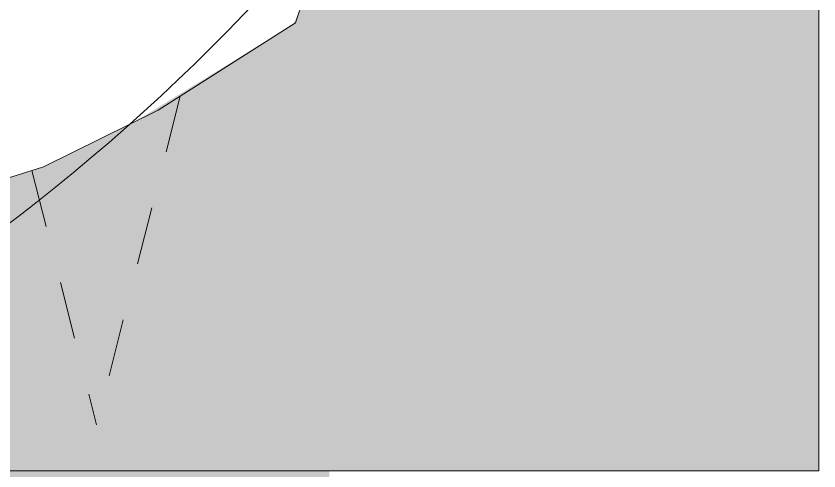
# Model space of a CAD drawing. Header units: metres. Extents: x 3856 to 4207, y -1118 to -691.
# Drawn here: x 3976.567 to 3977.957, y -967.239 to -966.451 of the extents above; entities that cross this region are included whole.
import ezdxf

# ---------------------------------------------------------------- set-up
doc = ezdxf.new("R2010")
doc.units = ezdxf.units.M
doc.linetypes.add('Trazo', pattern=[0.006, 0.003, -0.003])
for name, color, linetype, lineweight in [('_Hidden Lines_', 7, 'Trazo', 9), ('Parking', 7, 'Continuous', 9), ('Planting', 7, 'Continuous', 9), ('Surface Pattern', 7, 'Continuous', 9)]:
    doc.layers.add(name, color=color, linetype=linetype, lineweight=lineweight)

# ---------------------------------------------------------------- blocks, each defined once
blk = doc.blocks.new('M_RPC Árbol - Caducifolio - Chopo de Lombardía - 12_2 metros-V104-IMPLANTACIÓN - KIT COMERCIAL')
at = {"layer": 'Planting'}
for p, q in [((2.4944, -2.3251), (2.5608, -2.1276)), ((2.2565, -2.4761), (2.4944, -2.3251)), ((2.0584, -2.5745), (2.2565, -2.4761)), ((1.9231, -2.617), (2.0584, -2.5745))]:
    blk.add_line(p, q, dxfattribs=at)
blk.add_arc((-0.0275, 0.0085), 3.3603, 180, 360, dxfattribs=at)
blk = doc.blocks.new('Cour Parqueadero verde - 5_00x2_50 p-V1046-IMPLANTACIÓN - KIT COMERCIAL')
at = {"layer": 'Parking', "true_color": 0xc1ce84}
h = blk.add_hatch(color=53, dxfattribs=at)
h.paths.add_polyline_path([(-0.3146, -2.5), (1.2454, -2.5), (1.2454, 2.5), (1.0454, 2.5), (1.0454, -1.7), (0.3477, -1.7), (0.336, -1.726), (0.0634, -1.8938), (-0.0962, -1.973), (-0.2315, -2.0156), (-0.3539, -2.1504), (-0.4846, -2.1504), (-0.5816, -2.2059), (-0.5622, -2.3443), (-0.8569, -2.5), (-0.3848, -2.5)])
h.paths.add_polyline_path([(-1.2546, -1.9017), (-1.0885, -1.8358), (-0.8669, -1.8047), (-0.7623, -1.738), (-0.6684, -1.7), (-1.0546, -1.7), (-1.0546, 2.5), (-1.2546, 2.5), (-1.2546, 0.5247), (-1.1416, 0.5766), (-1.1327, 0.4349), (-1.1739, 0.3125), (-1.207, 0.1329), (-1.2546, 0.1311), (-1.2546, -1.8404)])
h.paths.add_polyline_path([(-0.3146, -1.3591), (-0.2952, -1.348), (-0.1703, -1.348), (-0.0541, -1.2201), (0.1019, -1.1672), (0.3054, -1.0626), (0.3054, -0.8839), (0.2033, -0.9197), (0.0328, -0.7697), (0.0068, -0.5842), (-0.1765, -0.4079), (-0.3146, -0.3657), (-0.3146, -1.3549)])
h.paths.add_polyline_path([(0.3054, -0.5627), (0.3054, 2.5), (-0.3146, 2.5), (-0.3146, -0.1979), (-0.1655, -0.2611), (-0.0885, -0.1846), (0.1587, -0.2674), (0.1713, -0.5244), (0.2794, -0.5552)])
h.paths.add_polyline_path([(-1.2546, 0.1796), (-1.2521, 0.187), (-1.2546, 0.187)])
at = {"layer": '_Hidden Lines_'}
for p in [(0.1402, -1.8504), (-0.1165, -1.9794)]:
    blk.add_line(p, (-0.0046, -2.42), dxfattribs=at)
at = {"layer": 'Parking'}
for p, q in [((1.2454, -2.5), (1.2454, 2.5)), ((-0.8569, -2.5), (1.2454, -2.5))]:
    blk.add_line(p, q, dxfattribs=at)

msp = doc.modelspace()

# ---------------------------------------------------------------- hatches: boundary and pattern name
at = {"layer": 'Surface Pattern', "true_color": 0xcdcdcd}
msp.add_hatch(color=254, dxfattribs=at).paths.add_polyline_path([(3973.0322, -968.8273), (3977.1098, -968.8273), (3977.1098, -967.2388), (3975.8544, -967.2388), (3975.7529, -967.2799), (3975.6568, -967.3404), (3975.4129, -967.3747), (3975.1917, -967.4764), (3975.1264, -967.2273), (3974.9002, -967.2388), (3974.9709, -967.4133), (3974.9311, -967.4659), (3974.7496, -967.515), (3974.5089, -967.4782), (3974.3805, -967.4022), (3974.2905, -967.4854), (3974.0761, -967.5074), (3973.8987, -967.4934), (3973.7536, -967.4668), (3973.7208, -967.4009), (3973.6155, -967.3216), (3973.3845, -967.3541), (3973.1373, -967.2712), (3973.1286, -967.2388), (3971.6098, -967.2388), (3971.6098, -968.8273), (3971.8318, -968.8273)])

# ---------------------------------------------------------------- block references
at = {"layer": 'Parking'}
msp.add_blockref('Cour Parqueadero verde - 5_00x2_50 p-V1046-IMPLANTACIÓN - KIT COMERCIAL', (3976.7114, -964.7388), dxfattribs=at)
at = {"layer": 'Planting'}
msp.add_blockref('M_RPC Árbol - Caducifolio - Chopo de Lombardía - 12_2 metros-V104-IMPLANTACIÓN - KIT COMERCIAL', (3974.5568, -964.1374), dxfattribs=at)

doc.saveas('drawing.dxf')
